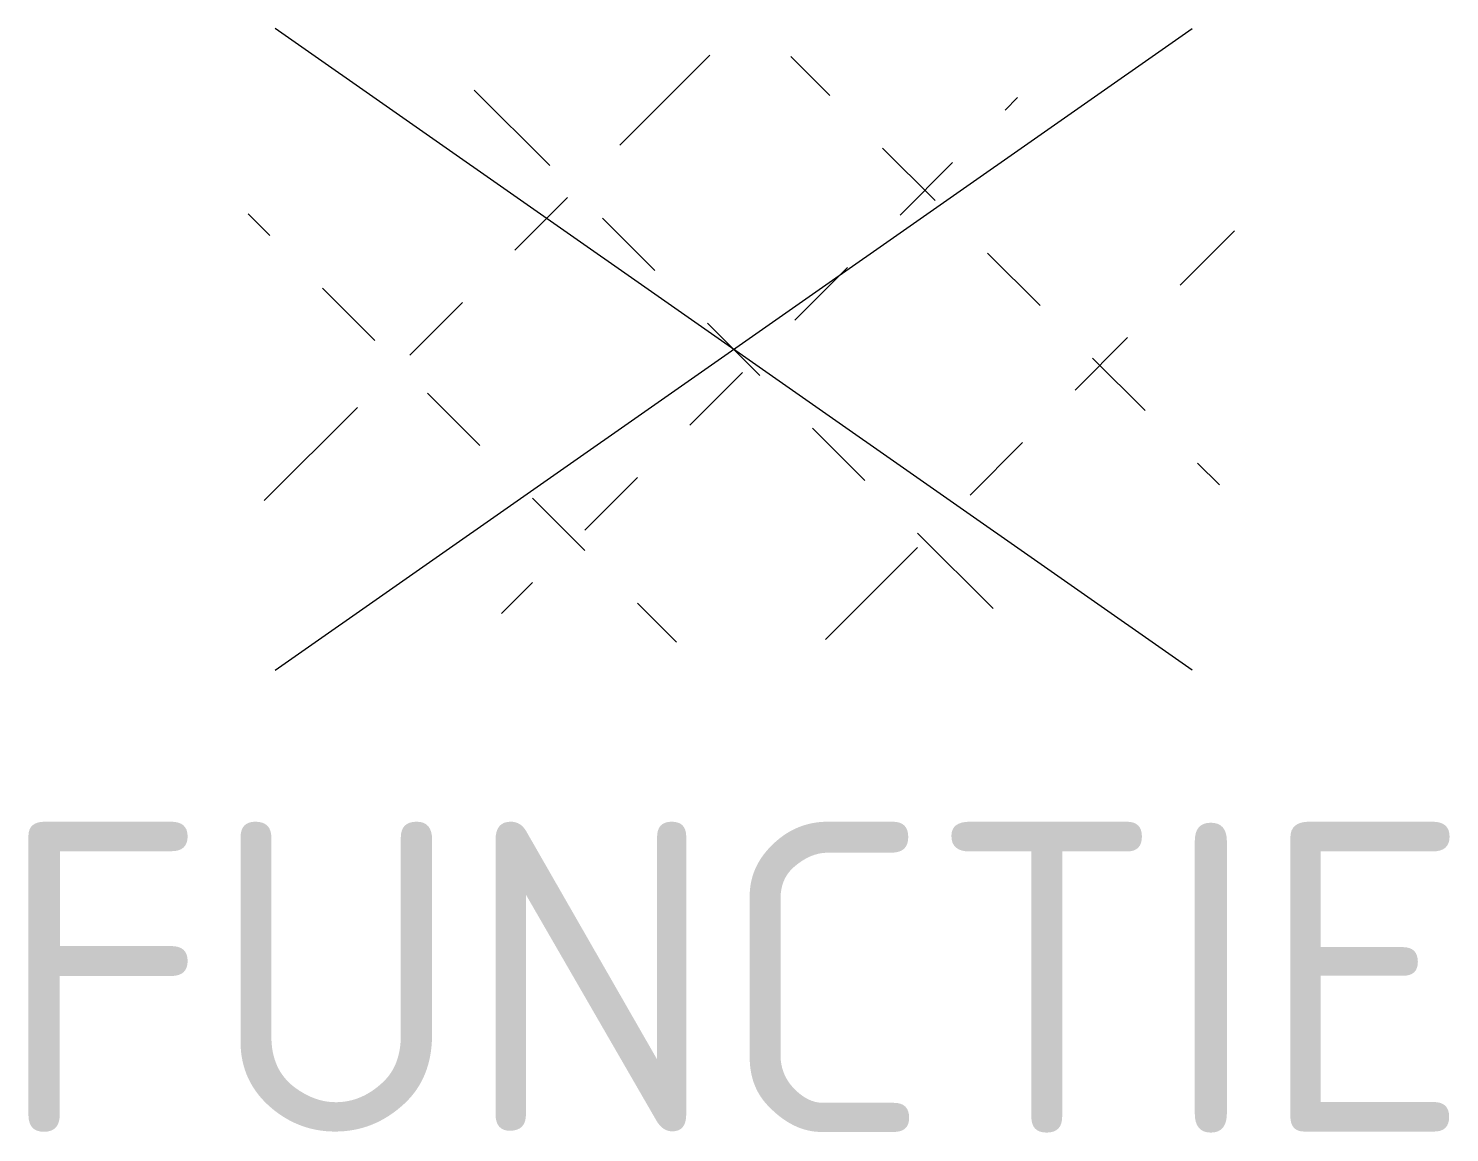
# Model space of a CAD drawing. Header units: metres. Extents: x -4.1 to 4.16, y -4.55 to 1.86.
import ezdxf
from ezdxf.enums import TextEntityAlignment as Align

# ---------------------------------------------------------------- set-up
doc = ezdxf.new("R2010")
doc.units = ezdxf.units.M
doc.styles.add('NLCS-ISO', font='NLCS-ISO.ttf')

msp = doc.modelspace()

# ---------------------------------------------------------------- linework, layer by layer
for p, q in [((-2.6622, -1.8641), (2.6622, 1.8641)), ((2.6622, -1.8641), (-2.6622, 1.8641)), ((-0.6607, 1.1864), (-0.1381, 1.709)), ((0.5591, 1.4739), (0.3317, 1.7013)), ((-1.0673, 1.0673), (-1.5062, 1.5062)), ((1.5755, 1.3897), (1.6482, 1.4624)), ((1.1689, 0.864), (0.864, 1.1689)), ((0.9656, 0.7798), (1.2706, 1.0847)), ((-1.2706, 0.5765), (-0.9656, 0.8814)), ((-2.6936, 0.6607), (-2.8203, 0.7874)), ((-0.4574, 0.4574), (-0.7623, 0.7623)), ((2.592, 0.3732), (2.9078, 0.689)), ((1.7788, 0.2541), (1.4739, 0.5591)), ((0.3558, 0.1699), (0.6607, 0.4748)), ((-2.0838, 0.0508), (-2.3887, 0.3558)), ((-1.8805, -0.0334), (-1.5755, 0.2716)), ((0.1525, -0.1525), (-0.1525, 0.1525)), ((1.9821, -0.2367), (2.287, 0.0683)), ((2.3887, -0.3558), (2.0838, -0.0508)), ((-0.2541, -0.44), (0.0508, -0.135)), ((-1.4739, -0.5591), (-1.7788, -0.2541)), ((-2.7257, -0.8787), (-2.1854, -0.3383)), ((0.7623, -0.7623), (0.4574, -0.4574)), ((1.3722, -0.8466), (1.6772, -0.5416)), ((2.8203, -0.7874), (2.6936, -0.6607)), ((-0.864, -1.0498), (-0.5591, -0.7449)), ((-0.864, -1.1689), (-1.1689, -0.864)), ((1.5062, -1.5062), (1.0673, -1.0673)), ((0.5323, -1.6864), (1.0673, -1.1515)), ((-1.3485, -1.5344), (-1.1689, -1.3548)), ((-0.3317, -1.7013), (-0.5591, -1.4739))]:
    msp.add_line(p, q)

# ---------------------------------------------------------------- texts
at = {"style": 'NLCS-ISO', "flags": 1}
msp.add_attdef('FUNCTIE', text='', height=1.8, dxfattribs=at).set_placement((0, -2.75), align=Align.TOP_CENTER)

doc.saveas('drawing.dxf')
